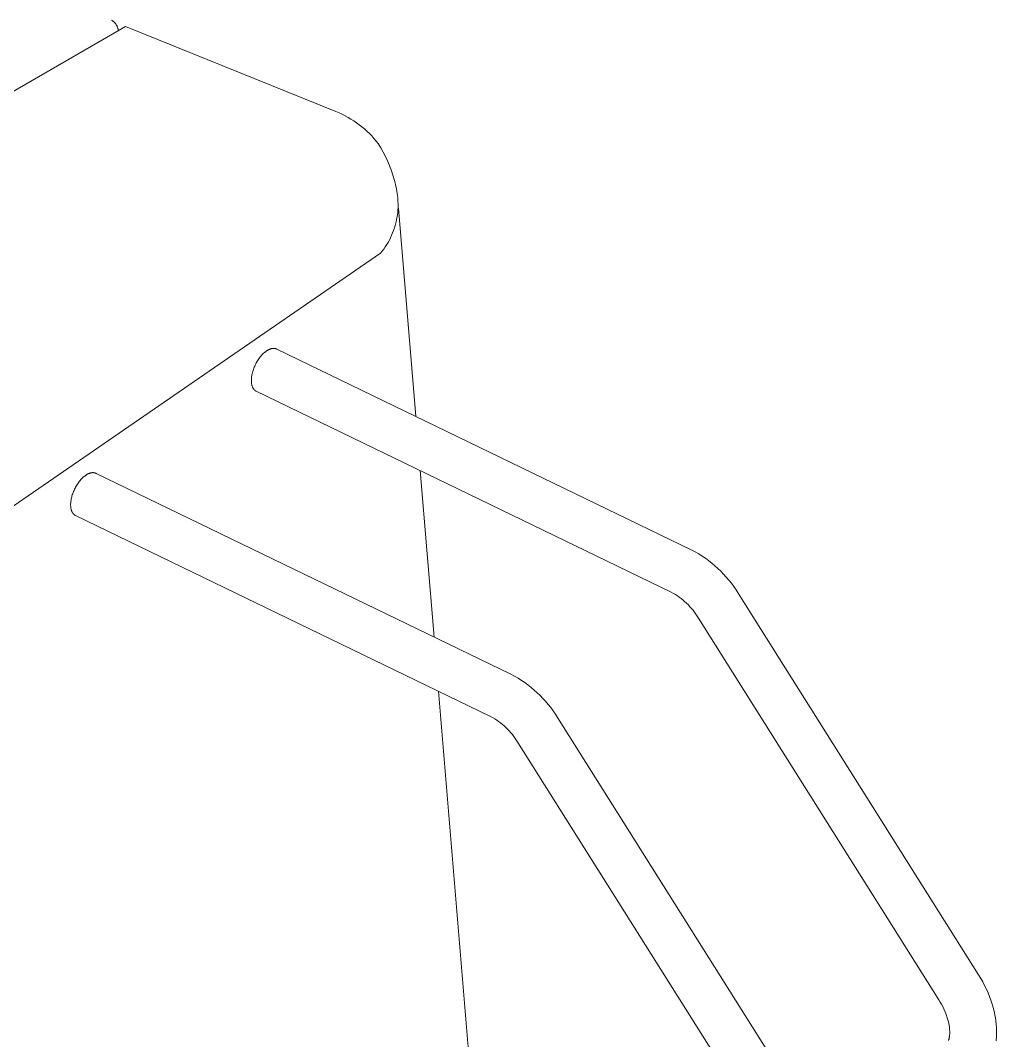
# Model space of a CAD drawing. Header units: inches. Extents: x -10 to 196, y -2 to 124.
# Drawn here: x 188.01 to 195.47, y 43.23 to 51.03 of the extents above; entities that cross this region are included whole.
import ezdxf

# ---------------------------------------------------------------- set-up
doc = ezdxf.new("R2010")
doc.units = ezdxf.units.IN
doc.layers.add('ZANO_R', color=7, linetype='Continuous', lineweight=0)

msp = doc.modelspace()

# ---------------------------------------------------------------- linework, layer by layer
at = {"layer": 'ZANO_R'}
for p, q in [((188.71155, 51.03276), (188.71457, 51.03095)), ((188.71457, 51.03095), (188.71753, 51.02903)), ((188.71753, 51.02903), (188.72041, 51.02702)), ((188.72041, 51.02702), (188.72323, 51.0249)), ((188.72323, 51.0249), (188.72597, 51.02269)), ((188.72597, 51.02269), (188.72864, 51.02039)), ((188.72864, 51.02039), (188.73122, 51.01799)), ((188.73122, 51.01799), (188.73372, 51.01551)), ((188.73372, 51.01551), (188.73613, 51.01294)), ((188.73613, 51.01294), (188.73845, 51.0103)), ((188.73845, 51.0103), (188.74068, 51.00757)), ((188.74068, 51.00757), (188.74282, 51.00477)), ((188.74282, 51.00477), (188.74485, 51.00189)), ((188.74485, 51.00189), (188.74679, 50.99895)), ((184.89178, 48.71799), (188.81713, 50.98429)), ((188.74679, 50.99895), (188.74863, 50.99595)), ((188.74863, 50.99595), (188.75036, 50.99288)), ((188.75036, 50.99288), (188.75198, 50.98975)), ((188.75198, 50.98975), (188.75349, 50.98657)), ((188.75349, 50.98657), (188.7549, 50.98334)), ((188.7549, 50.98334), (188.75619, 50.98007)), ((188.75619, 50.98007), (188.75737, 50.97675)), ((188.75737, 50.97675), (188.75843, 50.97339)), ((188.75843, 50.97339), (188.75938, 50.97)), ((188.75938, 50.97), (188.76021, 50.96657)), ((188.76021, 50.96657), (188.76092, 50.96313)), ((188.76092, 50.96313), (188.76151, 50.95965)), ((188.76151, 50.95965), (188.76199, 50.95616)), ((188.76199, 50.95616), (188.76234, 50.95266)), ((190.42527, 50.33478), (188.81713, 50.98429)), ((190.42527, 50.33478), (190.44898, 50.32502)), ((190.44898, 50.32502), (190.47233, 50.31444)), ((190.47233, 50.31444), (190.4953, 50.30306)), ((190.4953, 50.30306), (190.51787, 50.2909)), ((190.51787, 50.2909), (190.54, 50.27796)), ((190.54, 50.27796), (190.56168, 50.26426)), ((190.56168, 50.26426), (190.58286, 50.24983)), ((190.58286, 50.24983), (190.60354, 50.23467)), ((190.60354, 50.23467), (190.62367, 50.2188)), ((190.62367, 50.2188), (190.64325, 50.20225)), ((190.64325, 50.20225), (190.66224, 50.18503)), ((190.66224, 50.18503), (190.68063, 50.16716)), ((190.68063, 50.16716), (190.69839, 50.14867)), ((190.69839, 50.14867), (190.71549, 50.12957)), ((190.71549, 50.12957), (190.73193, 50.1099)), ((190.73193, 50.1099), (190.74768, 50.08967)), ((190.74768, 50.08967), (190.7675, 50.05688)), ((190.7675, 50.05688), (190.78602, 50.02386)), ((190.78602, 50.02386), (190.80322, 49.99065)), ((190.80322, 49.99065), (190.81908, 49.95732)), ((190.81908, 49.95732), (190.8265, 49.94063)), ((190.8265, 49.94063), (190.83358, 49.92392)), ((190.83358, 49.92392), (190.84032, 49.90722)), ((190.84032, 49.90722), (190.8467, 49.89051)), ((190.8467, 49.89051), (190.85274, 49.87382)), ((190.85274, 49.87382), (190.85842, 49.85715)), ((190.85842, 49.85715), (190.86376, 49.8405)), ((190.86376, 49.8405), (190.86873, 49.82389)), ((190.86873, 49.82389), (190.87335, 49.80731)), ((190.87335, 49.80731), (190.8776, 49.79079)), ((190.8776, 49.79079), (190.88149, 49.77431)), ((190.88149, 49.77431), (190.88501, 49.7579)), ((190.88501, 49.7579), (190.88817, 49.74156)), ((190.88817, 49.74156), (190.89095, 49.72529)), ((190.89095, 49.72529), (190.89336, 49.7091)), ((190.89336, 49.7091), (190.89539, 49.693)), ((190.89539, 49.693), (190.89705, 49.677)), ((190.89705, 49.677), (190.89832, 49.66111)), ((190.89832, 49.66111), (190.89922, 49.64532)), ((190.89957, 49.59869), (190.8989, 49.58342)), ((190.89922, 49.64532), (190.89972, 49.62965)), ((190.89984, 49.61411), (190.89957, 49.59869)), ((190.89972, 49.62965), (190.89984, 49.61411)), ((190.90242, 49.59679), (191.03495, 48.00483)), ((190.89154, 49.52416), (190.88771, 49.50435)), ((190.89468, 49.54408), (190.89154, 49.52416)), ((190.89715, 49.56411), (190.89468, 49.54408)), ((190.89892, 49.5842), (190.89715, 49.56411)), ((190.8989, 49.58342), (190.89784, 49.56829)), ((190.87218, 49.44587), (190.86568, 49.42678)), ((190.87802, 49.46518), (190.87218, 49.44587)), ((190.8832, 49.48468), (190.87802, 49.46518)), ((190.88771, 49.50435), (190.8832, 49.48468)), ((190.84229, 49.37098), (190.83324, 49.35295)), ((190.85072, 49.38931), (190.84229, 49.37098)), ((190.85852, 49.40791), (190.85072, 49.38931)), ((190.86568, 49.42678), (190.85852, 49.40791)), ((190.80244, 49.30087), (190.791, 49.28425)), ((190.8133, 49.31788), (190.80244, 49.30087)), ((190.82357, 49.33524), (190.8133, 49.31788)), ((190.83324, 49.35295), (190.82357, 49.33524)), ((186.18349, 46.09889), (190.76645, 49.25224)), ((190.779, 49.26804), (190.76645, 49.25224)), ((190.791, 49.28425), (190.779, 49.26804)), ((189.89639, 48.5065), (189.89396, 48.50486)), ((189.89884, 48.50809), (189.89639, 48.5065)), ((189.90131, 48.50962), (189.89884, 48.50809)), ((189.90379, 48.51109), (189.90131, 48.50962)), ((189.90629, 48.5125), (189.90379, 48.51109)), ((189.9088, 48.51385), (189.90629, 48.5125)), ((189.91133, 48.51513), (189.9088, 48.51385)), ((189.91386, 48.51635), (189.91133, 48.51513)), ((189.9164, 48.51749), (189.91386, 48.51635)), ((189.91895, 48.51856), (189.9164, 48.51749)), ((189.9215, 48.51956), (189.91895, 48.51856)), ((189.92406, 48.52047), (189.9215, 48.51956)), ((189.92661, 48.52131), (189.92406, 48.52047)), ((189.92916, 48.52207), (189.92661, 48.52131)), ((189.93171, 48.52274), (189.92916, 48.52207)), ((189.93425, 48.52332), (189.93171, 48.52274)), ((189.93678, 48.52382), (189.93425, 48.52332)), ((189.9393, 48.52422), (189.93678, 48.52382)), ((189.94055, 48.52439), (189.9393, 48.52422)), ((189.9418, 48.52453), (189.94055, 48.52439)), ((189.94305, 48.52466), (189.9418, 48.52453)), ((189.94429, 48.52476), (189.94305, 48.52466)), ((189.94552, 48.52483), (189.94429, 48.52476)), ((189.94676, 48.52488), (189.94552, 48.52483)), ((189.94798, 48.52491), (189.94676, 48.52488)), ((189.9492, 48.52491), (189.94798, 48.52491)), ((189.95042, 48.52489), (189.9492, 48.52491)), ((189.95163, 48.52484), (189.95042, 48.52489)), ((189.95283, 48.52477), (189.95163, 48.52484)), ((189.95402, 48.52468), (189.95283, 48.52477)), ((189.95521, 48.52456), (189.95402, 48.52468)), ((189.95639, 48.52442), (189.95521, 48.52456)), ((189.95757, 48.52425), (189.95639, 48.52442)), ((189.95873, 48.52405), (189.95757, 48.52425)), ((189.95989, 48.52384), (189.95873, 48.52405)), ((189.96104, 48.52359), (189.95989, 48.52384)), ((189.96217, 48.52332), (189.96104, 48.52359)), ((189.9633, 48.52303), (189.96217, 48.52332)), ((189.96442, 48.52271), (189.9633, 48.52303)), ((189.96554, 48.52237), (189.96442, 48.52271)), ((189.96664, 48.522), (189.96554, 48.52237)), ((189.96773, 48.52161), (189.96664, 48.522)), ((189.96881, 48.52119), (189.96773, 48.52161)), ((189.96988, 48.52075), (189.96881, 48.52119)), ((189.97093, 48.52028), (189.96988, 48.52075)), ((189.97198, 48.51979), (189.97093, 48.52028)), ((189.97198, 48.51979), (189.97318, 48.5192)), ((189.97318, 48.5192), (193.14336, 46.9834)), ((189.82614, 48.43012), (189.82144, 48.42229)), ((189.831, 48.43773), (189.82614, 48.43012)), ((189.836, 48.44509), (189.831, 48.43773)), ((189.84112, 48.45219), (189.836, 48.44509)), ((189.84633, 48.45898), (189.84112, 48.45219)), ((189.85161, 48.46547), (189.84633, 48.45898)), ((189.85694, 48.47163), (189.85161, 48.46547)), ((189.8623, 48.47744), (189.85694, 48.47163)), ((189.86767, 48.48291), (189.8623, 48.47744)), ((189.87303, 48.48802), (189.86767, 48.48291)), ((189.87835, 48.49277), (189.87303, 48.48802)), ((189.88099, 48.49501), (189.87835, 48.49277)), ((189.88362, 48.49716), (189.88099, 48.49501)), ((189.88624, 48.49922), (189.88362, 48.49716)), ((189.88883, 48.50119), (189.88624, 48.49922)), ((189.89141, 48.50307), (189.88883, 48.50119)), ((189.89396, 48.50486), (189.89141, 48.50307)), ((189.79176, 48.35554), (189.78922, 48.34718)), ((189.79457, 48.36397), (189.79176, 48.35554)), ((189.79766, 48.37245), (189.79457, 48.36397)), ((189.80102, 48.38093), (189.79766, 48.37245)), ((189.80464, 48.38939), (189.80102, 48.38093)), ((189.8085, 48.39779), (189.80464, 48.38939)), ((189.8126, 48.40609), (189.8085, 48.39779)), ((189.81692, 48.41427), (189.8126, 48.40609)), ((189.82144, 48.42229), (189.81692, 48.41427)), ((189.77901, 48.28616), (189.77889, 48.27957)), ((189.77889, 48.27957), (189.77892, 48.27619)), ((189.77892, 48.27619), (189.77902, 48.27282)), ((189.77936, 48.29302), (189.77901, 48.28616)), ((189.77902, 48.27282), (189.77918, 48.26947)), ((189.77996, 48.30013), (189.77936, 48.29302)), ((189.78082, 48.30748), (189.77996, 48.30013)), ((189.78194, 48.31506), (189.78082, 48.30748)), ((189.78334, 48.32284), (189.78194, 48.31506)), ((189.78502, 48.3308), (189.78334, 48.32284)), ((189.78698, 48.33892), (189.78502, 48.3308)), ((189.78922, 48.34718), (189.78698, 48.33892)), ((189.77918, 48.26947), (189.7794, 48.26614)), ((189.7794, 48.26614), (189.7797, 48.26284)), ((189.7797, 48.26284), (189.78006, 48.25956)), ((189.78006, 48.25956), (189.7805, 48.25632)), ((189.7805, 48.25632), (189.78101, 48.25311)), ((189.78101, 48.25311), (189.78159, 48.24995)), ((189.78159, 48.24995), (189.78225, 48.24683)), ((189.78225, 48.24683), (189.78298, 48.24376)), ((189.78298, 48.24376), (189.78379, 48.24074)), ((189.78379, 48.24074), (189.78467, 48.23778)), ((189.78467, 48.23778), (189.78564, 48.23488)), ((189.78564, 48.23488), (189.78668, 48.23205)), ((189.78668, 48.23205), (189.7878, 48.22929)), ((189.7878, 48.22929), (189.789, 48.22661)), ((189.789, 48.22661), (189.78963, 48.22529)), ((189.78963, 48.22529), (189.79028, 48.224)), ((189.79028, 48.224), (189.79095, 48.22272)), ((189.79095, 48.22272), (189.79163, 48.22147)), ((189.79163, 48.22147), (189.79234, 48.22024)), ((189.79234, 48.22024), (189.79307, 48.21903)), ((189.79307, 48.21903), (189.79381, 48.21784)), ((189.79381, 48.21784), (189.79458, 48.21668)), ((189.79458, 48.21668), (189.79536, 48.21554)), ((189.79536, 48.21554), (189.79616, 48.21442)), ((189.79616, 48.21442), (189.79698, 48.21333)), ((189.79698, 48.21333), (189.79782, 48.21226)), ((189.79782, 48.21226), (189.79868, 48.21122)), ((189.79868, 48.21122), (189.79956, 48.2102)), ((189.79956, 48.2102), (189.80045, 48.20921)), ((189.80045, 48.20921), (189.80137, 48.20824)), ((189.80137, 48.20824), (189.8023, 48.2073)), ((189.8023, 48.2073), (189.80325, 48.20639)), ((189.80325, 48.20639), (189.80421, 48.2055)), ((189.80421, 48.2055), (189.80519, 48.20465)), ((189.80519, 48.20465), (189.80619, 48.20382)), ((189.80619, 48.20382), (189.80721, 48.20301)), ((189.80721, 48.20301), (189.80824, 48.20224)), ((189.80824, 48.20224), (189.80929, 48.20149)), ((189.80929, 48.20149), (189.81036, 48.20078)), ((189.81036, 48.20078), (189.81144, 48.20009)), ((189.81144, 48.20009), (189.81253, 48.19943)), ((189.81253, 48.19943), (189.81364, 48.1988)), ((189.81364, 48.1988), (189.81477, 48.1982)), ((189.81477, 48.1982), (189.81591, 48.19763)), ((189.81689, 48.19715), (189.81591, 48.19763)), ((192.98729, 46.66124), (189.81689, 48.19715)), ((188.5409, 47.56963), (188.53835, 47.56864)), ((188.54345, 47.57055), (188.5409, 47.56963)), ((188.54601, 47.57139), (188.54345, 47.57055)), ((188.54856, 47.57214), (188.54601, 47.57139)), ((188.55111, 47.57281), (188.54856, 47.57214)), ((188.55364, 47.5734), (188.55111, 47.57281)), ((188.55617, 47.57389), (188.55364, 47.5734)), ((188.55869, 47.5743), (188.55617, 47.57389)), ((188.55995, 47.57447), (188.55869, 47.5743)), ((188.5612, 47.57461), (188.55995, 47.57447)), ((188.56244, 47.57473), (188.5612, 47.57461)), ((188.56368, 47.57483), (188.56244, 47.57473)), ((188.56492, 47.57491), (188.56368, 47.57483)), ((188.56615, 47.57496), (188.56492, 47.57491)), ((188.56738, 47.57498), (188.56615, 47.57496)), ((188.5686, 47.57499), (188.56738, 47.57498)), ((188.56982, 47.57497), (188.5686, 47.57499)), ((188.57102, 47.57492), (188.56982, 47.57497)), ((188.57223, 47.57485), (188.57102, 47.57492)), ((188.57342, 47.57476), (188.57223, 47.57485)), ((188.57461, 47.57464), (188.57342, 47.57476)), ((188.57579, 47.57449), (188.57461, 47.57464)), ((188.57696, 47.57432), (188.57579, 47.57449)), ((188.57813, 47.57413), (188.57696, 47.57432)), ((188.57928, 47.57391), (188.57813, 47.57413)), ((188.58043, 47.57367), (188.57928, 47.57391)), ((188.58157, 47.5734), (188.58043, 47.57367)), ((188.5827, 47.57311), (188.58157, 47.5734)), ((188.58382, 47.57279), (188.5827, 47.57311)), ((188.58493, 47.57245), (188.58382, 47.57279)), ((188.58603, 47.57208), (188.58493, 47.57245)), ((188.58712, 47.57168), (188.58603, 47.57208)), ((188.5882, 47.57127), (188.58712, 47.57168)), ((188.58927, 47.57082), (188.5882, 47.57127)), ((188.59033, 47.57036), (188.58927, 47.57082)), ((188.59138, 47.56986), (188.59033, 47.57036)), ((188.59138, 47.56986), (188.59258, 47.56928)), ((188.59258, 47.56928), (191.76276, 46.03348)), ((191.06946, 47.59034), (191.17538, 46.31803)), ((188.4554, 47.49517), (188.4504, 47.48781)), ((188.46051, 47.50226), (188.4554, 47.49517)), ((188.46573, 47.50906), (188.46051, 47.50226)), ((188.47101, 47.51555), (188.46573, 47.50906)), ((188.47634, 47.5217), (188.47101, 47.51555)), ((188.4817, 47.52752), (188.47634, 47.5217)), ((188.48707, 47.53299), (188.4817, 47.52752)), ((188.49242, 47.5381), (188.48707, 47.53299)), ((188.49775, 47.54285), (188.49242, 47.5381)), ((188.50039, 47.54509), (188.49775, 47.54285)), ((188.50302, 47.54724), (188.50039, 47.54509)), ((188.50563, 47.5493), (188.50302, 47.54724)), ((188.50823, 47.55127), (188.50563, 47.5493)), ((188.51081, 47.55315), (188.50823, 47.55127)), ((188.51336, 47.55494), (188.51081, 47.55315)), ((188.51579, 47.55658), (188.51336, 47.55494)), ((188.51824, 47.55816), (188.51579, 47.55658)), ((188.5207, 47.55969), (188.51824, 47.55816)), ((188.52319, 47.56117), (188.5207, 47.55969)), ((188.52569, 47.56258), (188.52319, 47.56117)), ((188.5282, 47.56393), (188.52569, 47.56258)), ((188.53072, 47.56521), (188.5282, 47.56393)), ((188.53326, 47.56642), (188.53072, 47.56521)), ((188.5358, 47.56757), (188.53326, 47.56642)), ((188.53835, 47.56864), (188.5358, 47.56757)), ((188.41396, 47.41405), (188.41115, 47.40561)), ((188.41705, 47.42252), (188.41396, 47.41405)), ((188.42041, 47.43101), (188.41705, 47.42252)), ((188.42403, 47.43947), (188.42041, 47.43101)), ((188.4279, 47.44786), (188.42403, 47.43947)), ((188.432, 47.45617), (188.4279, 47.44786)), ((188.43632, 47.46435), (188.432, 47.45617)), ((188.44084, 47.47237), (188.43632, 47.46435)), ((188.44554, 47.4802), (188.44084, 47.47237)), ((188.4504, 47.48781), (188.44554, 47.4802)), ((188.39841, 47.33624), (188.39829, 47.32965)), ((188.39876, 47.3431), (188.39841, 47.33624)), ((188.39936, 47.35021), (188.39876, 47.3431)), ((188.40022, 47.35756), (188.39936, 47.35021)), ((188.40134, 47.36514), (188.40022, 47.35756)), ((188.40274, 47.37292), (188.40134, 47.36514)), ((188.40441, 47.38088), (188.40274, 47.37292)), ((188.40638, 47.389), (188.40441, 47.38088)), ((188.40862, 47.39726), (188.40638, 47.389)), ((188.41115, 47.40561), (188.40862, 47.39726)), ((188.39829, 47.32965), (188.39832, 47.32626)), ((188.39832, 47.32626), (188.39842, 47.3229)), ((188.39842, 47.3229), (188.39858, 47.31955)), ((188.39858, 47.31955), (188.3988, 47.31622)), ((188.3988, 47.31622), (188.3991, 47.31292)), ((188.3991, 47.31292), (188.39946, 47.30964)), ((188.39946, 47.30964), (188.3999, 47.3064)), ((188.3999, 47.3064), (188.40041, 47.30319)), ((188.40041, 47.30319), (188.40099, 47.30003)), ((188.40099, 47.30003), (188.40164, 47.29691)), ((188.40164, 47.29691), (188.40238, 47.29384)), ((188.40238, 47.29384), (188.40319, 47.29082)), ((188.40319, 47.29082), (188.40407, 47.28786)), ((188.40407, 47.28786), (188.40504, 47.28496)), ((188.40504, 47.28496), (188.40608, 47.28213)), ((188.40608, 47.28213), (188.4072, 47.27937)), ((188.4072, 47.27937), (188.4084, 47.27668)), ((188.4084, 47.27668), (188.40903, 47.27537)), ((188.40903, 47.27537), (188.40968, 47.27407)), ((188.40968, 47.27407), (188.41034, 47.2728)), ((188.41034, 47.2728), (188.41103, 47.27155)), ((188.41103, 47.27155), (188.41174, 47.27032)), ((188.41174, 47.27032), (188.41246, 47.26911)), ((188.41246, 47.26911), (188.41321, 47.26792)), ((188.41321, 47.26792), (188.41397, 47.26676)), ((188.41397, 47.26676), (188.41476, 47.26562)), ((188.41476, 47.26562), (188.41556, 47.2645)), ((188.41556, 47.2645), (188.41638, 47.26341)), ((188.41638, 47.26341), (188.41722, 47.26234)), ((188.41722, 47.26234), (188.41808, 47.26129)), ((188.41808, 47.26129), (188.41896, 47.26028)), ((188.41896, 47.26028), (188.41985, 47.25928)), ((188.41985, 47.25928), (188.42076, 47.25832)), ((188.42076, 47.25832), (188.42169, 47.25738)), ((188.42169, 47.25738), (188.42264, 47.25647)), ((188.42264, 47.25647), (188.42361, 47.25558)), ((188.42361, 47.25558), (188.42459, 47.25472)), ((188.42459, 47.25472), (188.42559, 47.25389)), ((188.42559, 47.25389), (188.42661, 47.25309)), ((188.42661, 47.25309), (188.42764, 47.25232)), ((188.42764, 47.25232), (188.42869, 47.25157)), ((188.42869, 47.25157), (188.42975, 47.25085)), ((188.42975, 47.25085), (188.43083, 47.25016)), ((188.43083, 47.25016), (188.43193, 47.24951)), ((188.43193, 47.24951), (188.43304, 47.24888)), ((188.43304, 47.24888), (188.43417, 47.24828)), ((188.43417, 47.24828), (188.43531, 47.24771)), ((188.43629, 47.24723), (188.43531, 47.24771)), ((191.60668, 45.71132), (188.43629, 47.24723)), ((193.14336, 46.9834), (193.17039, 46.96891)), ((193.17039, 46.96891), (193.19692, 46.95351)), ((193.19692, 46.95351), (193.2229, 46.93721)), ((193.2229, 46.93721), (193.24831, 46.92003)), ((193.24831, 46.92003), (193.27311, 46.90199)), ((193.27311, 46.90199), (193.29729, 46.88312)), ((193.29729, 46.88312), (193.32081, 46.86343)), ((193.32081, 46.86343), (193.34364, 46.84295)), ((193.34364, 46.84295), (193.36576, 46.8217)), ((193.36576, 46.8217), (193.38714, 46.79971)), ((193.38714, 46.79971), (193.40776, 46.777)), ((193.40776, 46.777), (193.42759, 46.7536)), ((193.42759, 46.7536), (193.44661, 46.72954)), ((193.44661, 46.72954), (193.46479, 46.70484)), ((193.00317, 46.65237), (192.98729, 46.66124)), ((193.01875, 46.64297), (193.00317, 46.65237)), ((193.034, 46.63305), (193.01875, 46.64297)), ((193.46479, 46.70484), (193.48212, 46.67953)), ((193.48212, 46.67953), (193.49858, 46.65365)), ((193.49858, 46.65365), (195.3354, 43.7359)), ((193.04891, 46.62263), (193.034, 46.63305)), ((193.06347, 46.61171), (193.04891, 46.62263)), ((193.07765, 46.60032), (193.06347, 46.61171)), ((193.09144, 46.58845), (193.07765, 46.60032)), ((193.10482, 46.57613), (193.09144, 46.58845)), ((193.11779, 46.56337), (193.10482, 46.57613)), ((193.13032, 46.55018), (193.11779, 46.56337)), ((193.14241, 46.53658), (193.13032, 46.55018)), ((193.15403, 46.52258), (193.14241, 46.53658)), ((193.16517, 46.5082), (193.15403, 46.52258)), ((193.17583, 46.49346), (193.16517, 46.5082)), ((193.18599, 46.47836), (193.17583, 46.49346)), ((193.19564, 46.46294), (193.18599, 46.47836)), ((195.03246, 43.54518), (193.19564, 46.46294)), ((191.76276, 46.03348), (191.78979, 46.01899)), ((191.78979, 46.01899), (191.81631, 46.00358)), ((191.81631, 46.00358), (191.84229, 45.98728)), ((191.84229, 45.98728), (191.8677, 45.97011)), ((191.8677, 45.97011), (191.89251, 45.95207)), ((191.89251, 45.95207), (191.91669, 45.9332)), ((191.91669, 45.9332), (191.94021, 45.91351)), ((191.20988, 45.90355), (191.60963, 41.10176)), ((191.94021, 45.91351), (191.96304, 45.89303)), ((191.96304, 45.89303), (191.98516, 45.87178)), ((191.98516, 45.87178), (192.00654, 45.84979)), ((192.00654, 45.84979), (192.02716, 45.82708)), ((192.02716, 45.82708), (192.04699, 45.80368)), ((192.04699, 45.80368), (192.066, 45.77962)), ((192.066, 45.77962), (192.08419, 45.75492)), ((191.62257, 45.70244), (191.60668, 45.71132)), ((191.63814, 45.69304), (191.62257, 45.70244)), ((192.08419, 45.75492), (192.10152, 45.72961)), ((192.10152, 45.72961), (192.11798, 45.70373)), ((192.11798, 45.70373), (193.95479, 42.78597)), ((191.6534, 45.68313), (191.63814, 45.69304)), ((191.66831, 45.6727), (191.6534, 45.68313)), ((191.68286, 45.66179), (191.66831, 45.6727)), ((191.69704, 45.65039), (191.68286, 45.66179)), ((191.71083, 45.63853), (191.69704, 45.65039)), ((191.72422, 45.62621), (191.71083, 45.63853)), ((191.73719, 45.61344), (191.72422, 45.62621)), ((191.74972, 45.60026), (191.73719, 45.61344)), ((191.7618, 45.58666), (191.74972, 45.60026)), ((191.77342, 45.57266), (191.7618, 45.58666)), ((191.78457, 45.55828), (191.77342, 45.57266)), ((191.79523, 45.54353), (191.78457, 45.55828)), ((191.80539, 45.52844), (191.79523, 45.54353)), ((191.81503, 45.51302), (191.80539, 45.52844)), ((193.65185, 42.59526), (191.81503, 45.51302)), ((195.3354, 43.7359), (195.35166, 43.70915)), ((195.35166, 43.70915), (195.367, 43.68201)), ((195.367, 43.68201), (195.3814, 43.65453)), ((195.3814, 43.65453), (195.39484, 43.62673)), ((195.39484, 43.62673), (195.4073, 43.59865)), ((195.4073, 43.59865), (195.41876, 43.57033)), ((195.04274, 43.52826), (195.03246, 43.54518)), ((195.05241, 43.51115), (195.04274, 43.52826)), ((195.41876, 43.57033), (195.4292, 43.54181)), ((195.4292, 43.54181), (195.43859, 43.51311)), ((195.06144, 43.49391), (195.05241, 43.51115)), ((195.06983, 43.4766), (195.06144, 43.49391)), ((195.07755, 43.45926), (195.06983, 43.4766)), ((195.08458, 43.44196), (195.07755, 43.45926)), ((195.0909, 43.42475), (195.08458, 43.44196)), ((195.43859, 43.51311), (195.44648, 43.48592)), ((195.44648, 43.48592), (195.45337, 43.45872)), ((195.45337, 43.45872), (195.45643, 43.44513)), ((195.45643, 43.44513), (195.45924, 43.43155)), ((195.09379, 43.4162), (195.0909, 43.42475)), ((195.0965, 43.4077), (195.09379, 43.4162)), ((195.10067, 43.39336), (195.0965, 43.4077)), ((195.10428, 43.3793), (195.10067, 43.39336)), ((195.10734, 43.36556), (195.10428, 43.3793)), ((195.10986, 43.35219), (195.10734, 43.36556)), ((195.45924, 43.43155), (195.46179, 43.41798)), ((195.46179, 43.41798), (195.46409, 43.40443)), ((195.46409, 43.40443), (195.46612, 43.39091)), ((195.46612, 43.39091), (195.46789, 43.3774)), ((195.46789, 43.3774), (195.46939, 43.36393)), ((195.46939, 43.36393), (195.47062, 43.3505)), ((195.11185, 43.33921), (195.10986, 43.35219)), ((195.11266, 43.33288), (195.11185, 43.33921)), ((195.11333, 43.32667), (195.11266, 43.33288)), ((195.11388, 43.32057), (195.11333, 43.32667)), ((195.11431, 43.31461), (195.11388, 43.32057)), ((195.11399, 43.27665), (195.11436, 43.2815)), ((195.11461, 43.30877), (195.11431, 43.31461)), ((195.11436, 43.2815), (195.11463, 43.28654)), ((195.11479, 43.30306), (195.11461, 43.30877)), ((195.11463, 43.28654), (195.1148, 43.29178)), ((195.11485, 43.29722), (195.11479, 43.30306)), ((195.1148, 43.29178), (195.11485, 43.29722)), ((195.47062, 43.3505), (195.47158, 43.3371)), ((195.47158, 43.3371), (195.47227, 43.32374)), ((195.47227, 43.32374), (195.47269, 43.31044)), ((195.47269, 43.28409), (195.47227, 43.27107)), ((195.47269, 43.31044), (195.47283, 43.29718)), ((195.47283, 43.29718), (195.47269, 43.28409)), ((195.10455, 43.23362), (195.10554, 43.23616)), ((195.10554, 43.23616), (195.10653, 43.23889)), ((195.10653, 43.23889), (195.10748, 43.24181)), ((195.10748, 43.24181), (195.10841, 43.24491)), ((195.10841, 43.24491), (195.10931, 43.24821)), ((195.10931, 43.24821), (195.11016, 43.25169)), ((195.11016, 43.25169), (195.11096, 43.25537)), ((195.11096, 43.25537), (195.1117, 43.25924)), ((195.1117, 43.25924), (195.11239, 43.2633)), ((195.11239, 43.2633), (195.113, 43.26756)), ((195.113, 43.26756), (195.11354, 43.27201)), ((195.11354, 43.27201), (195.11399, 43.27665)), ((195.47058, 43.24521), (195.46931, 43.23239)), ((195.47157, 43.2581), (195.47058, 43.24521)), ((195.47227, 43.27107), (195.47157, 43.2581))]:
    msp.add_line(p, q, dxfattribs=at)

doc.saveas('drawing.dxf')
